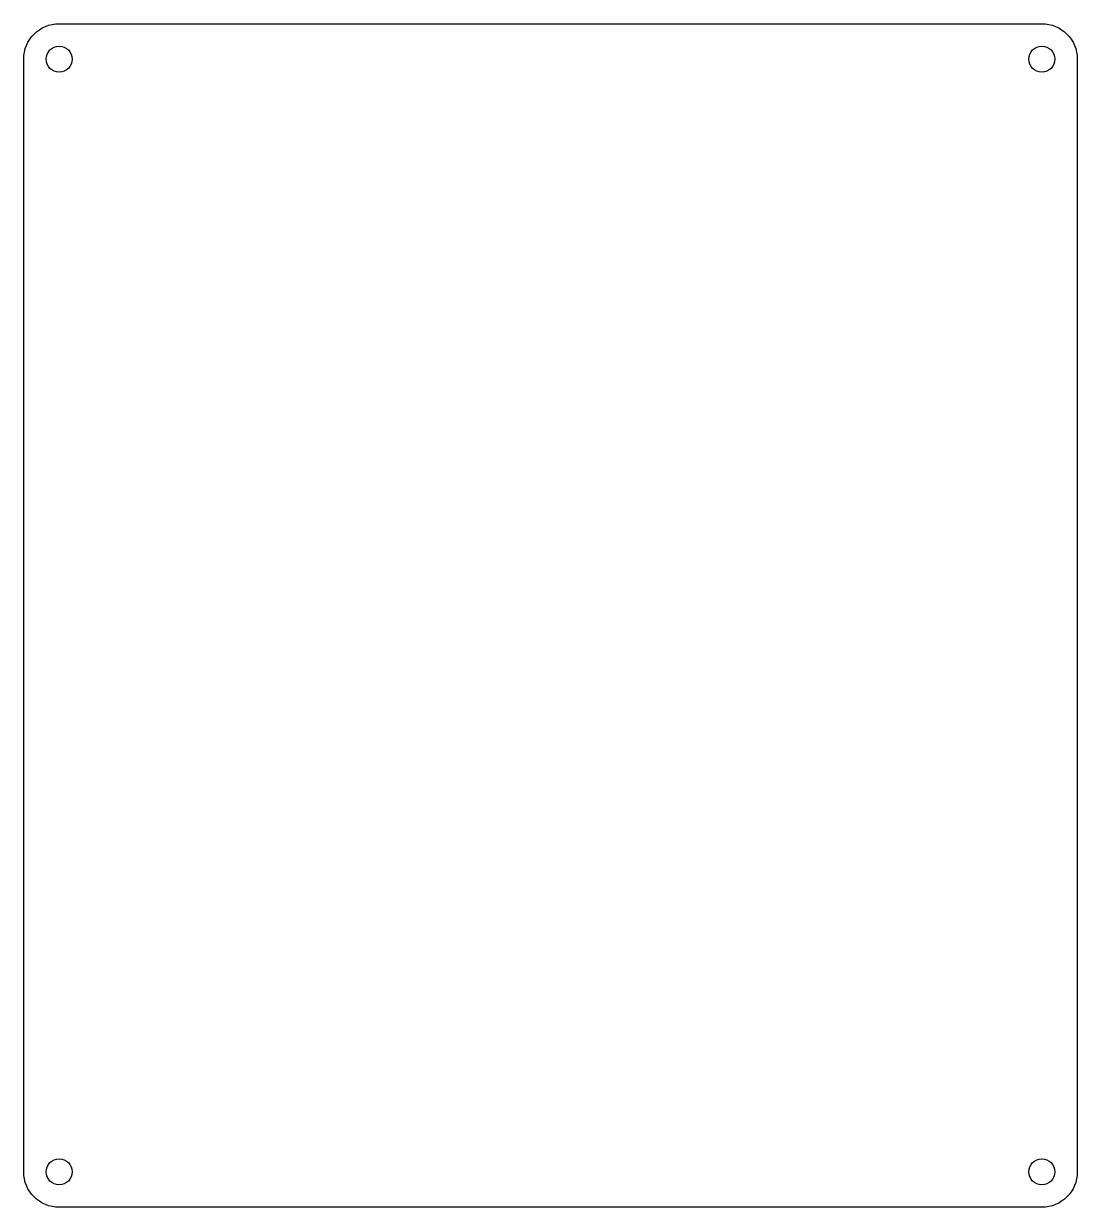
# Model space of a CAD drawing. Header units: millimetres. Extents: x -191 to -102, y 52 to 152.
import ezdxf

# ---------------------------------------------------------------- set-up
doc = ezdxf.new("R2010")
doc.units = ezdxf.units.MM
doc.layers.get('0').update_dxf_attribs({"linetype": 'CONTINUOUS'})

msp = doc.modelspace()

# ---------------------------------------------------------------- linework, layer by layer
msp.add_lwpolyline([(-191.15, 148.55, -0.41421), (-188.15, 151.55), (-105.15, 151.55, -0.41421), (-102.15, 148.55), (-102.15, 54.55, -0.41421), (-105.15, 51.55), (-188.15, 51.55, -0.41421), (-191.15, 54.55)], format="xyb", close=True)
msp.add_lwpolyline([(-191.15, 148.55, -0.41421), (-188.15, 151.55), (-105.15, 151.55, -0.41421), (-102.15, 148.55), (-102.15, 54.55, -0.41421), (-105.15, 51.55), (-188.15, 51.55, -0.41421), (-191.15, 54.55)], format="xyb", close=True)
for centre in [(-188.15, 148.55), (-188.15, 148.55), (-105.15, 148.55), (-105.15, 148.55), (-188.15, 54.55), (-188.15, 54.55), (-105.15, 54.55), (-105.15, 54.55)]:
    msp.add_circle(centre, 1.1)

doc.saveas('drawing.dxf')
